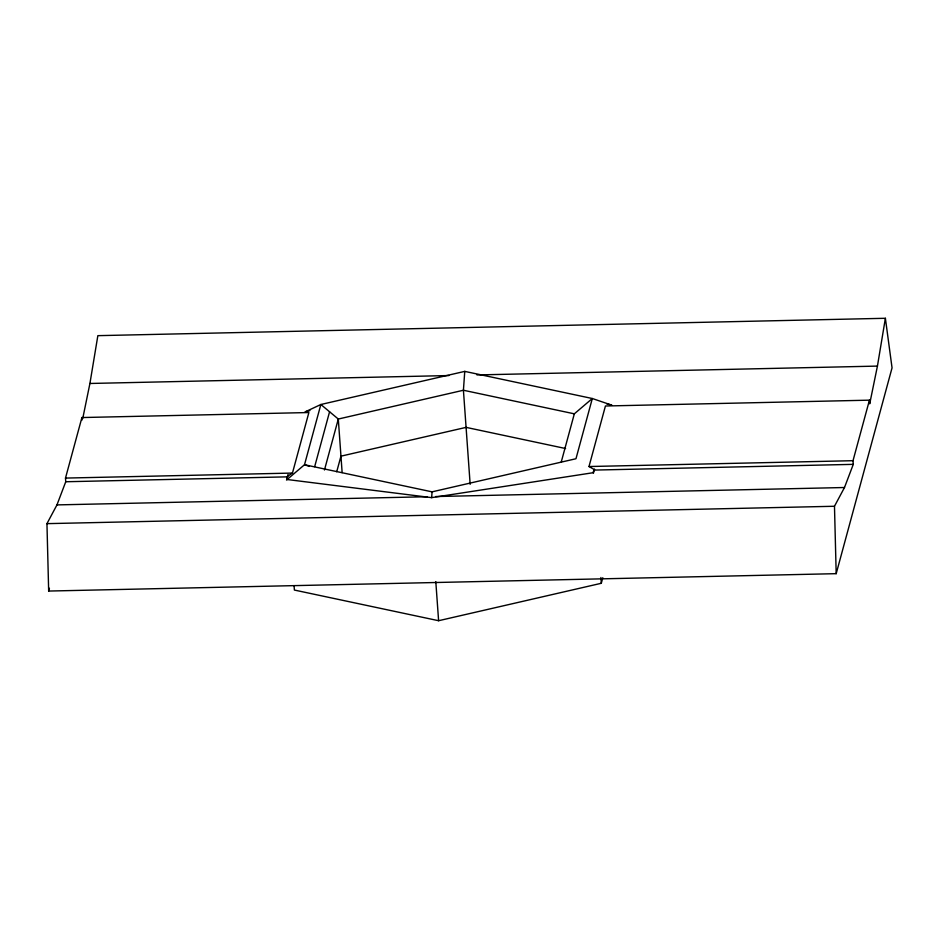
<?xml version="1.0" encoding="UTF-8"?>
<svg xmlns="http://www.w3.org/2000/svg" width="939" height="939" viewBox="0 0 939 939"><rect width="100%" height="100%" fill="white"/><g stroke="black" fill="none" stroke-linecap="round" stroke-linejoin="round"><path stroke-width="1.41" d="M82.761 418.418L89.921 383.476L97.856 335.657L885.383 318.286L892.05 367.865L836.191 573.67L48.664 591.054L46.95 523.645L56.962 504.9L65.753 481.742L65.495 478.08L81.916 417.55L308.872 412.538L292.452 473.068L287.498 476.402L287.146 479.512L431.647 497.635L432.069 491.848L575.971 458.737L592.321 398.512L464.758 371.386L320.856 404.498L304.987 411.963M464.758 371.386L463.42 390.248L470.157 484.336M431.647 497.635L592.791 472.763L594.41 469.629L588.999 466.53L605.432 406L869.444 400.167L869.702 403.84L877.437 366.093L885.383 318.286M48.664 591.054L49.427 588.225M286.888 478.667L288.015 474.5M314.671 466.66L329.577 411.775M324.46 469.993L338.298 419.04L463.42 390.248L574.328 413.829L592.321 398.512L611.899 405.19M336.725 471.73L340.951 456.166L466.084 427.374L565.583 448.525M561.264 461.953L574.328 413.829M593.413 473.279L594.551 469.113M294.083 585.713L294.388 590.056L438.607 620.714L601.3 583.283L602.803 577.731M836.191 573.67L834.478 506.262L844.49 487.517L853.281 464.359L853.011 460.697L869.444 400.167M286.512 480.052L304.506 464.735L320.856 404.498L338.298 419.04L342.136 472.599M305.633 411.658L309.893 410.613M89.921 383.476L448.936 375.553M476.965 374.931L877.437 366.093M65.495 478.08L292.452 473.068M588.999 466.53L853.011 460.697M65.753 481.742L287.534 476.848M594.434 470.075L853.281 464.359M56.962 504.9L427.245 496.731M435.731 496.543L844.49 487.517M46.95 523.645L834.478 506.262M432.069 491.848L304.506 464.735L309.401 466.401M606.817 403.958L611.101 404.92M600.89 577.497L601.3 583.283M435.802 581.64L438.607 620.714M81.916 417.55L82.092 419.991"/></g></svg>
